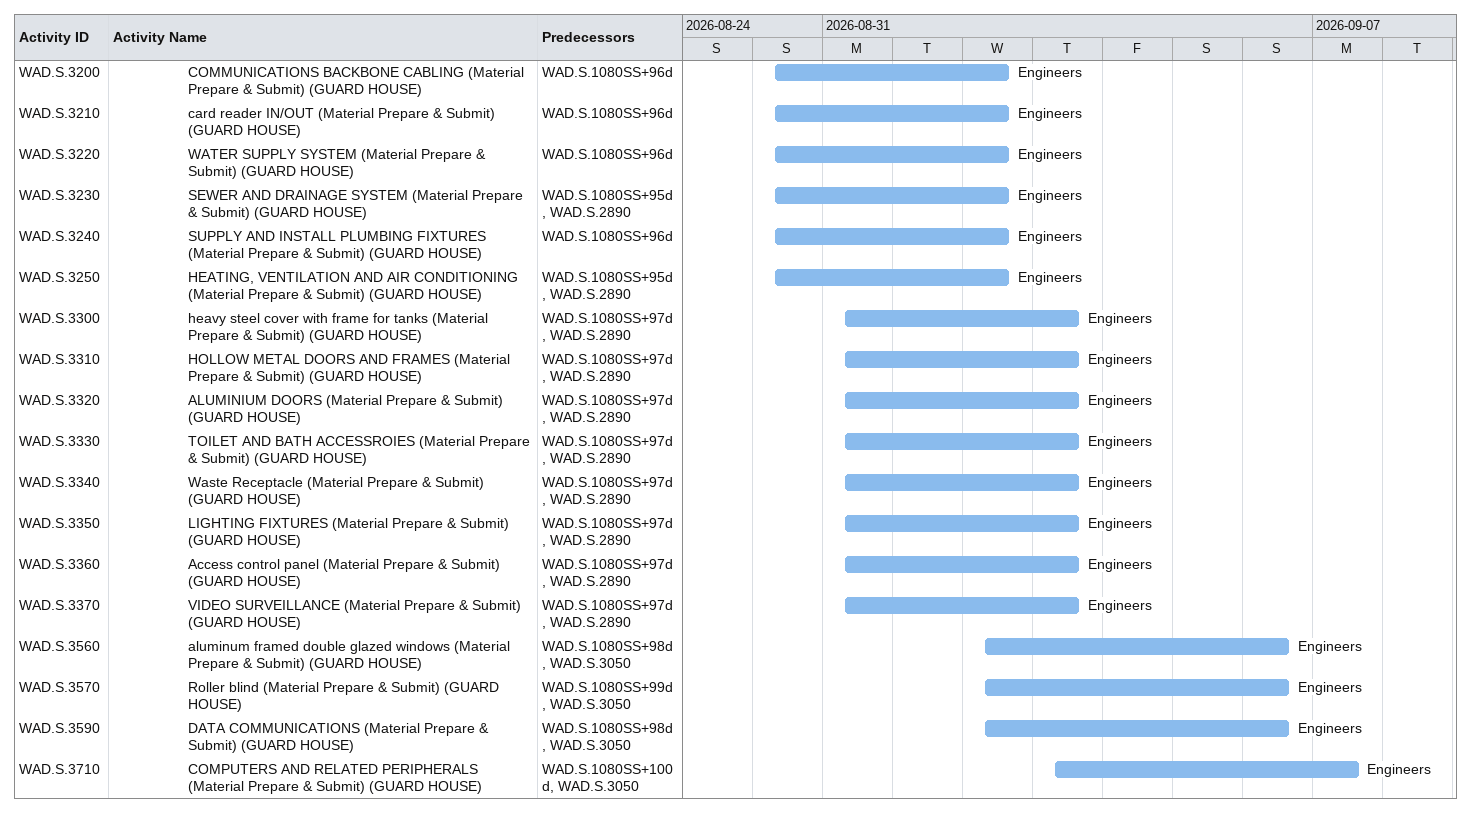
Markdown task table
| ID | Level | Task | Start | Finish | Predecessors | Resources |
|---|---|---|---|---|---|---|
| WAD.S.3200 | 5 | COMMUNICATIONS BACKBONE CABLING (Material Prepare & Submit) (GUARD HOUSE) | 2026-08-30 | 2026-09-02 | WAD.S.1080SS+96d | Engineers |
| WAD.S.3210 | 5 | card reader IN/OUT (Material Prepare & Submit) (GUARD HOUSE) | 2026-08-30 | 2026-09-02 | WAD.S.1080SS+96d | Engineers |
| WAD.S.3220 | 5 | WATER SUPPLY SYSTEM (Material Prepare & Submit) (GUARD HOUSE) | 2026-08-30 | 2026-09-02 | WAD.S.1080SS+96d | Engineers |
| WAD.S.3230 | 5 | SEWER AND DRAINAGE SYSTEM (Material Prepare & Submit) (GUARD HOUSE) | 2026-08-30 | 2026-09-02 | WAD.S.1080SS+95d, WAD.S.2890 | Engineers |
| WAD.S.3240 | 5 | SUPPLY AND INSTALL PLUMBING FIXTURES (Material Prepare & Submit) (GUARD HOUSE) | 2026-08-30 | 2026-09-02 | WAD.S.1080SS+96d | Engineers |
| WAD.S.3250 | 5 | HEATING, VENTILATION AND AIR CONDITIONING (Material Prepare & Submit) (GUARD HOUSE) | 2026-08-30 | 2026-09-02 | WAD.S.1080SS+95d, WAD.S.2890 | Engineers |
| WAD.S.3300 | 5 | heavy steel cover with frame for tanks (Material Prepare & Submit) (GUARD HOUSE) | 2026-08-31 | 2026-09-03 | WAD.S.1080SS+97d, WAD.S.2890 | Engineers |
| WAD.S.3310 | 5 | HOLLOW METAL DOORS AND FRAMES (Material Prepare & Submit) (GUARD HOUSE) | 2026-08-31 | 2026-09-03 | WAD.S.1080SS+97d, WAD.S.2890 | Engineers |
| WAD.S.3320 | 5 | ALUMINIUM DOORS (Material Prepare & Submit) (GUARD HOUSE) | 2026-08-31 | 2026-09-03 | WAD.S.1080SS+97d, WAD.S.2890 | Engineers |
| WAD.S.3330 | 5 | TOILET AND BATH ACCESSROIES (Material Prepare & Submit) (GUARD HOUSE) | 2026-08-31 | 2026-09-03 | WAD.S.1080SS+97d, WAD.S.2890 | Engineers |
| WAD.S.3340 | 5 | Waste Receptacle (Material Prepare & Submit) (GUARD HOUSE) | 2026-08-31 | 2026-09-03 | WAD.S.1080SS+97d, WAD.S.2890 | Engineers |
| WAD.S.3350 | 5 | LIGHTING FIXTURES (Material Prepare & Submit) (GUARD HOUSE) | 2026-08-31 | 2026-09-03 | WAD.S.1080SS+97d, WAD.S.2890 | Engineers |
| WAD.S.3360 | 5 | Access control panel (Material Prepare & Submit) (GUARD HOUSE) | 2026-08-31 | 2026-09-03 | WAD.S.1080SS+97d, WAD.S.2890 | Engineers |
| WAD.S.3370 | 5 | VIDEO SURVEILLANCE (Material Prepare & Submit) (GUARD HOUSE) | 2026-08-31 | 2026-09-03 | WAD.S.1080SS+97d, WAD.S.2890 | Engineers |
| WAD.S.3560 | 5 | aluminum framed double glazed windows (Material Prepare & Submit) (GUARD HOUSE) | 2026-09-02 | 2026-09-06 | WAD.S.1080SS+98d, WAD.S.3050 | Engineers |
| WAD.S.3570 | 5 | Roller blind (Material Prepare & Submit) (GUARD HOUSE) | 2026-09-02 | 2026-09-06 | WAD.S.1080SS+99d, WAD.S.3050 | Engineers |
| WAD.S.3590 | 5 | DATA COMMUNICATIONS (Material Prepare & Submit) (GUARD HOUSE) | 2026-09-02 | 2026-09-06 | WAD.S.1080SS+98d, WAD.S.3050 | Engineers |
| WAD.S.3710 | 5 | COMPUTERS AND RELATED PERIPHERALS (Material Prepare & Submit) (GUARD HOUSE) | 2026-09-03 | 2026-09-07 | WAD.S.1080SS+100d, WAD.S.3050 | Engineers |
